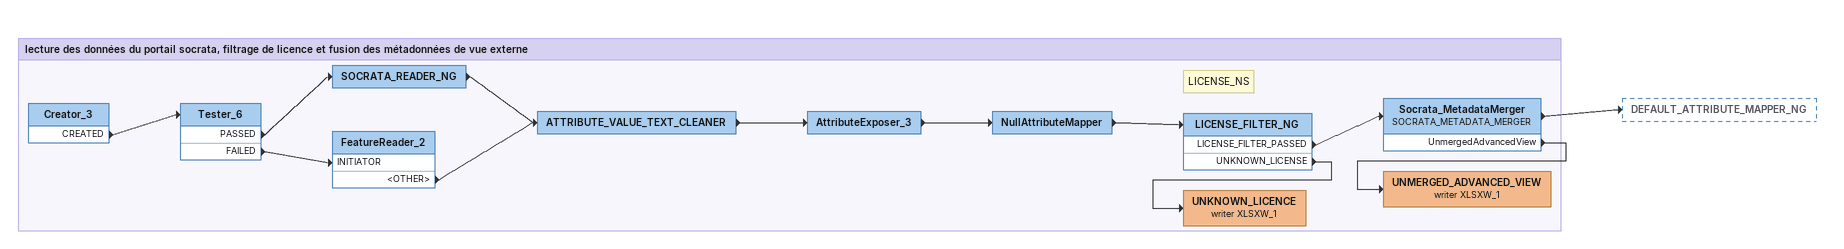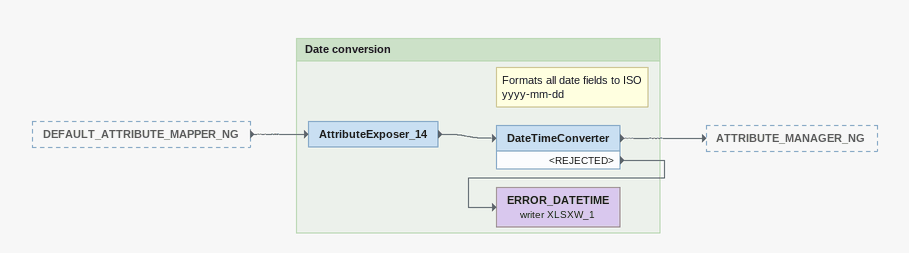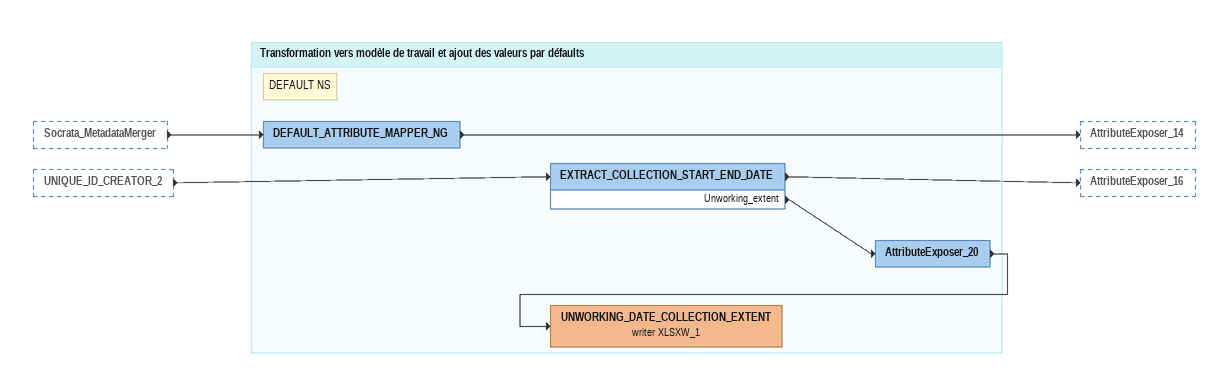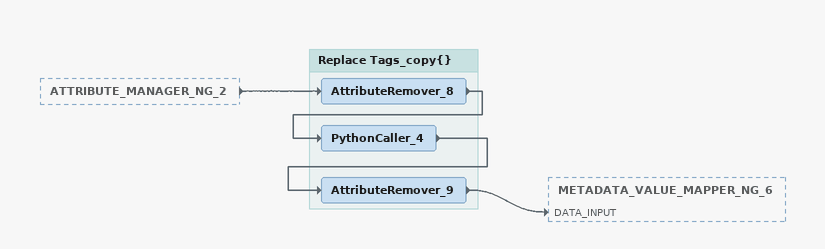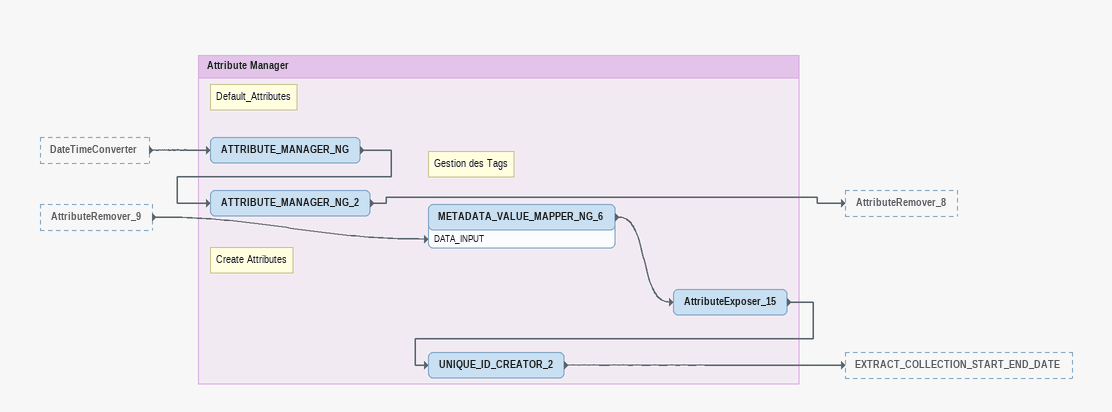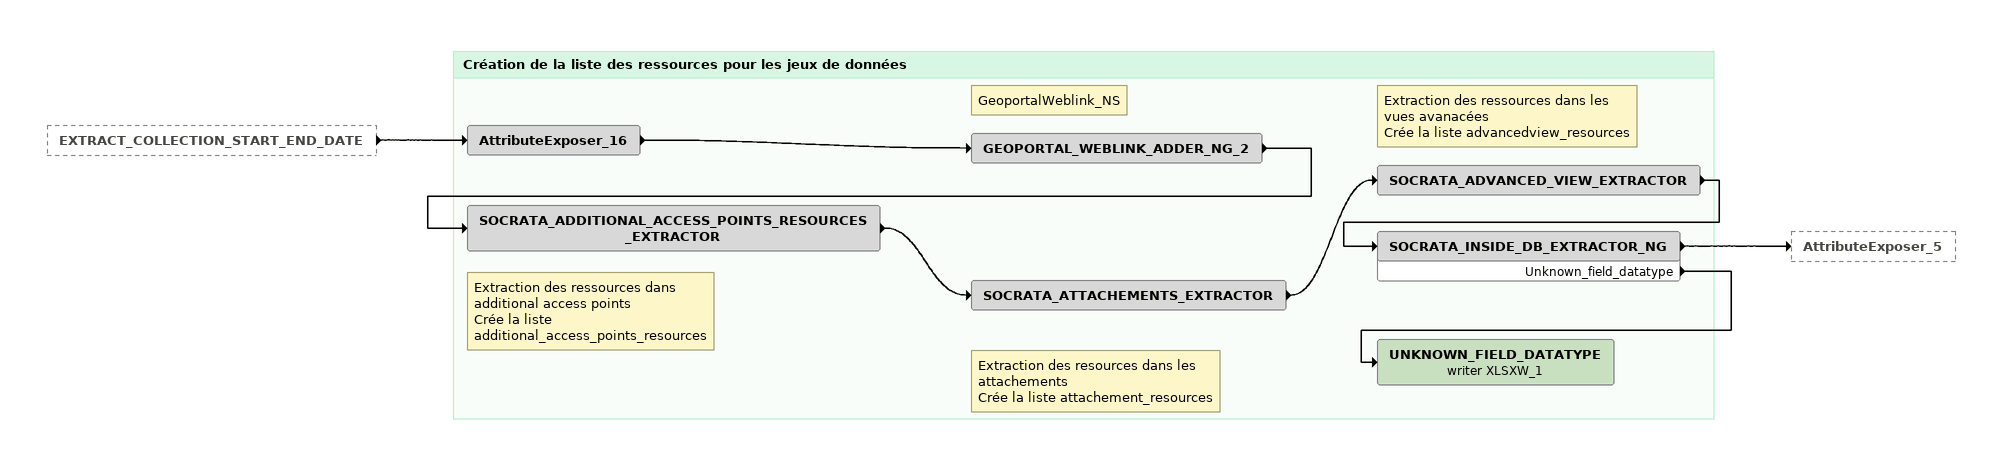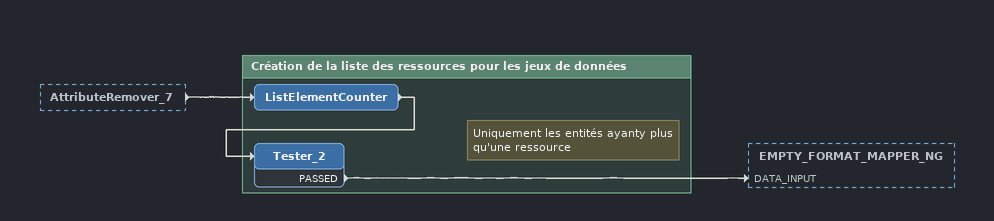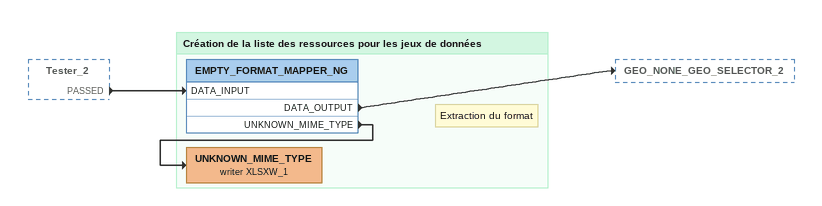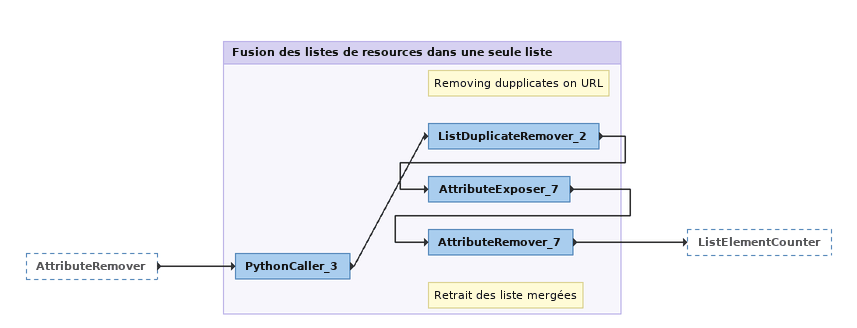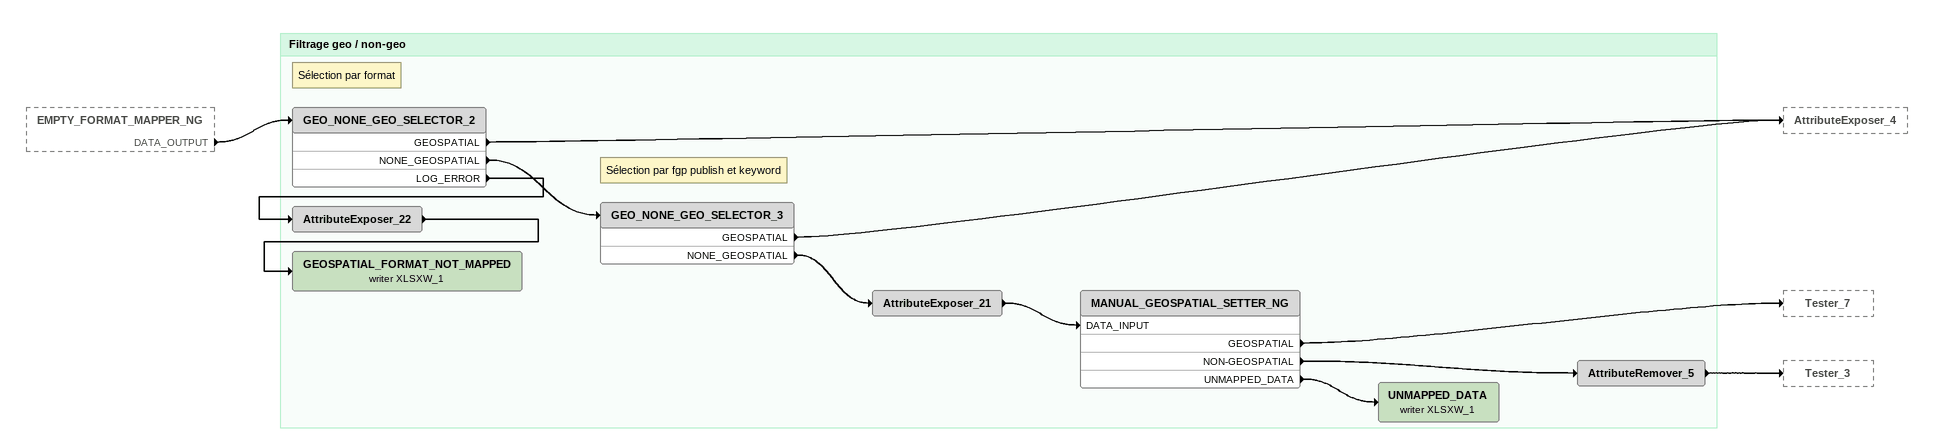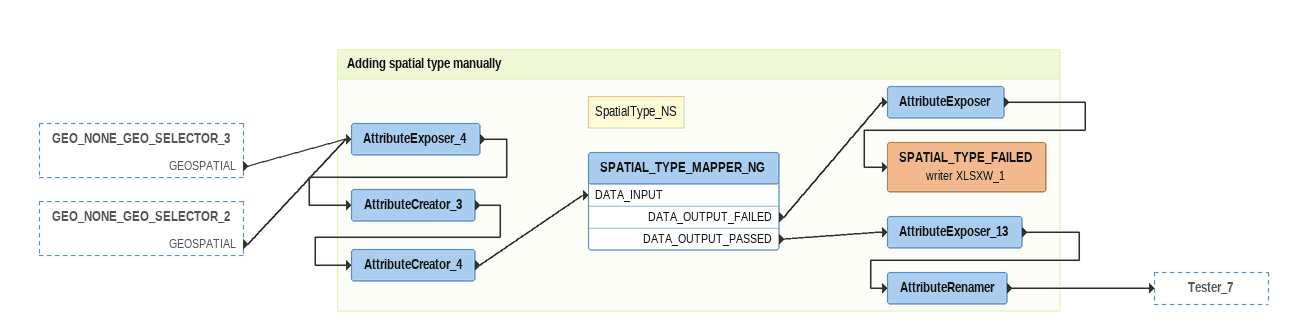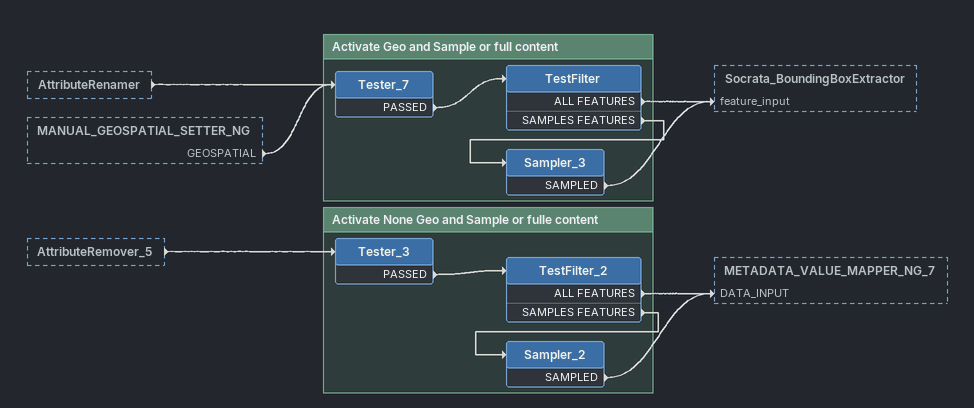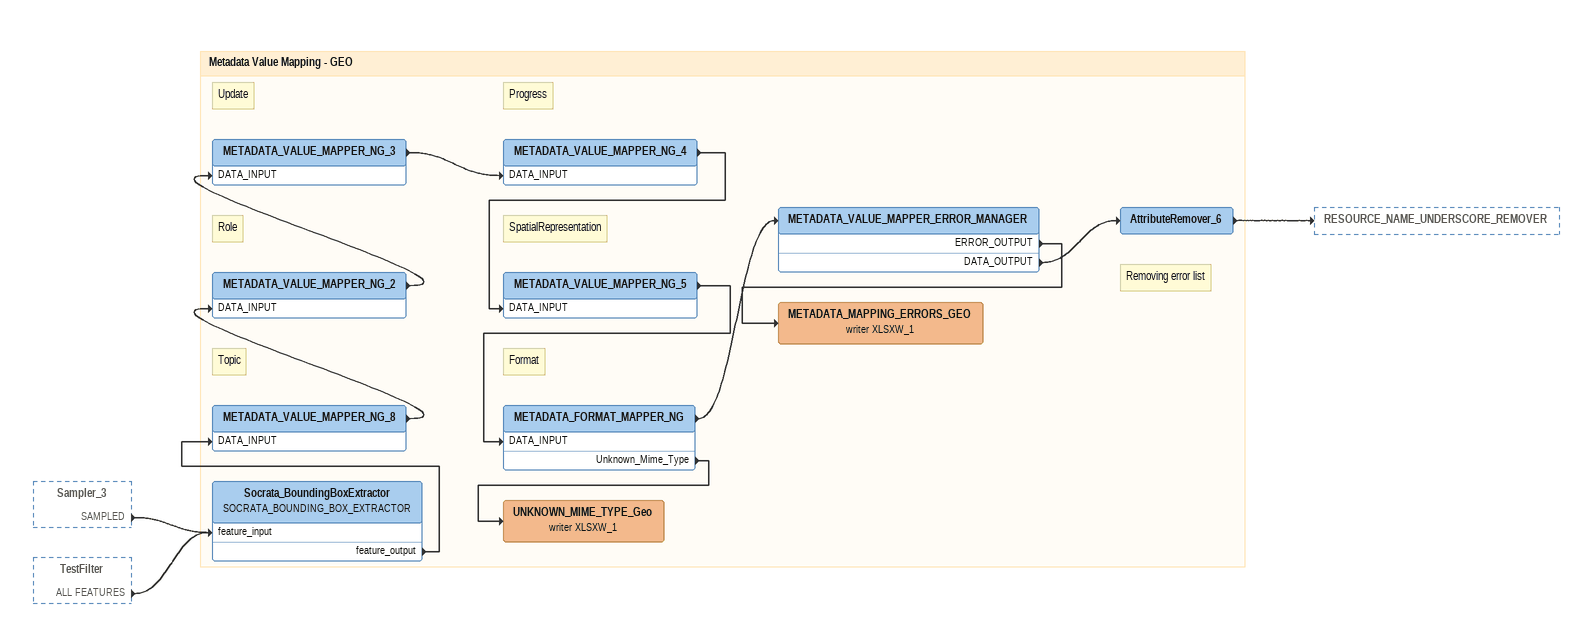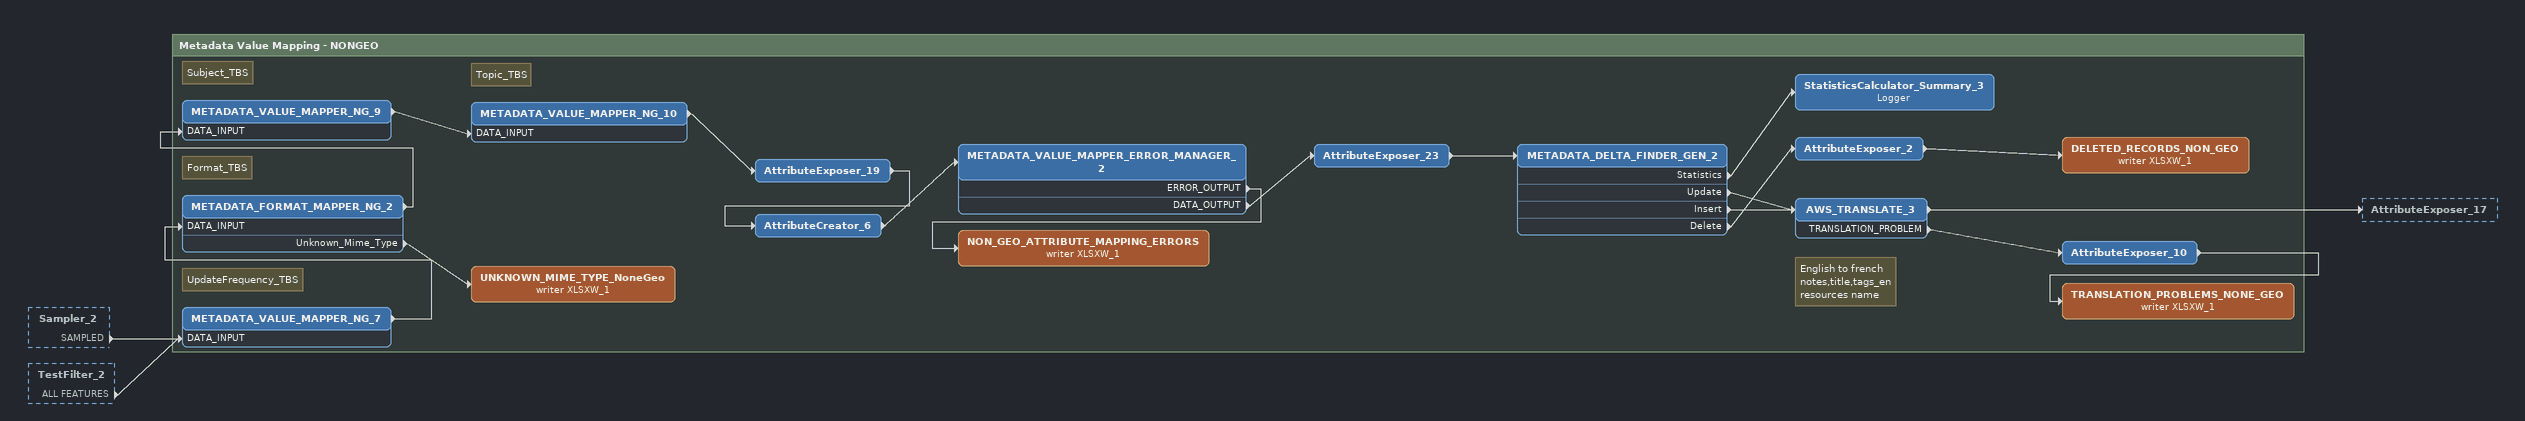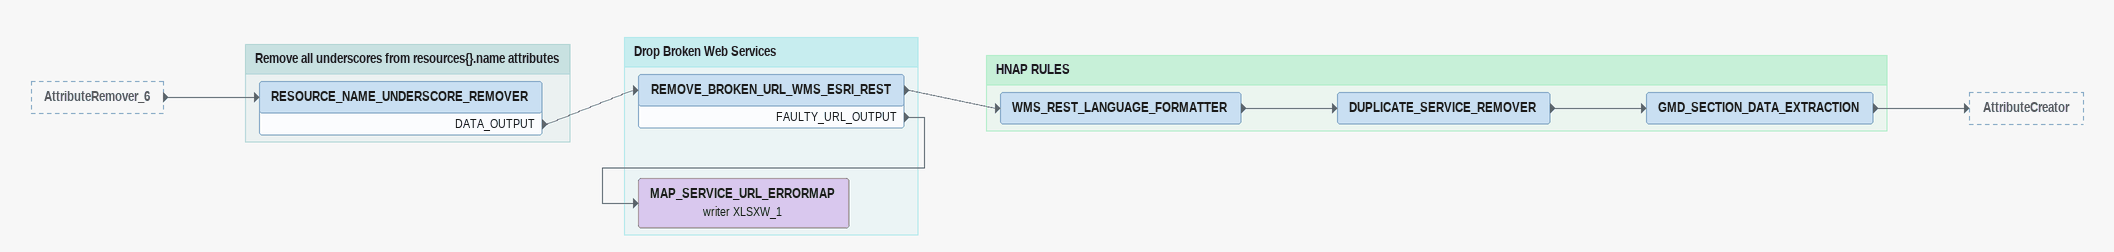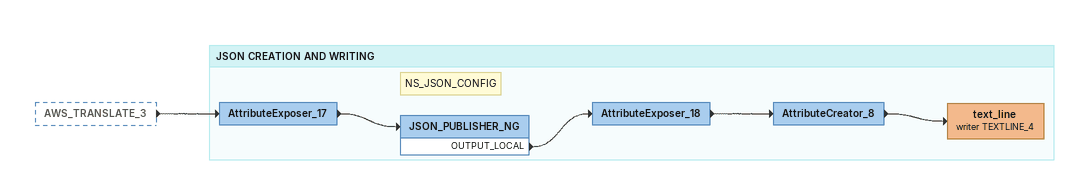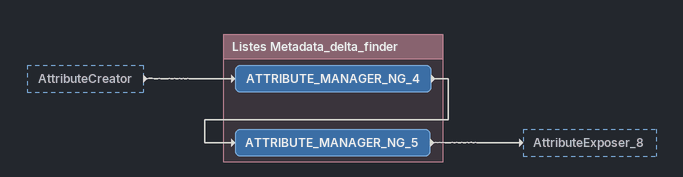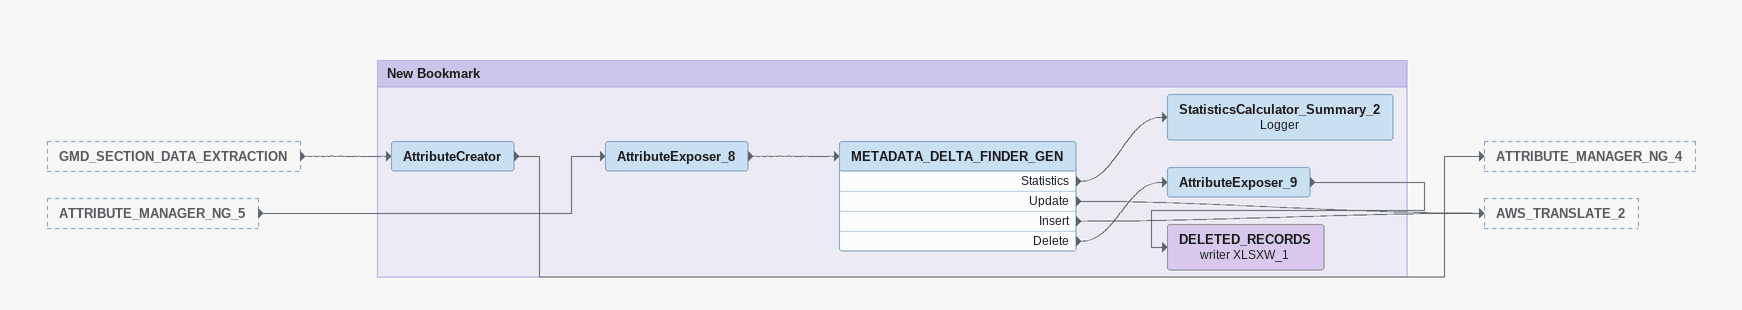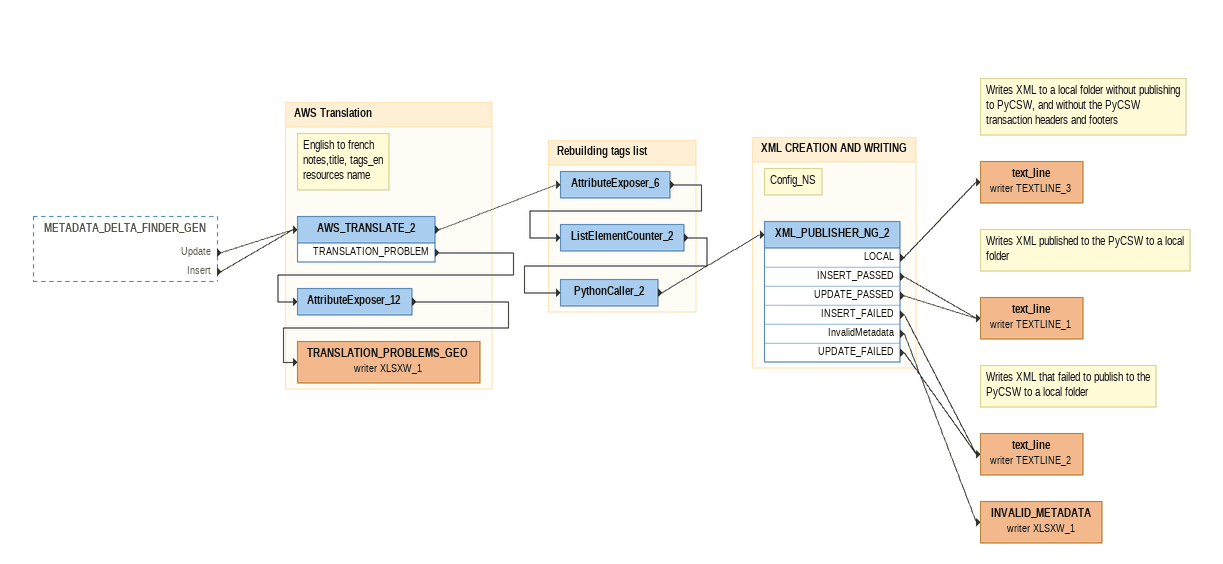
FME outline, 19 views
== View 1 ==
Bookmark: lecture des données du portail socrata, filtrage de licence et fusion des métadonnées de vue externe
Creator_3
    CREATED -> Tester_6
Tester_6
    PASSED -> SOCRATA_READER_NG
    FAILED -> FeatureReader_2 [INITIATOR]
SOCRATA_READER_NG
    -> ATTRIBUTE_VALUE_TEXT_CLEANER
FeatureReader_2
    <OTHER> -> ATTRIBUTE_VALUE_TEXT_CLEANER
ATTRIBUTE_VALUE_TEXT_CLEANER
    -> AttributeExposer_3
AttributeExposer_3
    -> NullAttributeMapper
NullAttributeMapper
    -> LICENSE_FILTER_NG
Note: LICENSE_NS
LICENSE_FILTER_NG
    LICENSE_FILTER_PASSED -> Socrata_MetadataMerger
    UNKNOWN_LICENSE -> UNKNOWN_LICENCE (writer XLSXW_1)
Socrata_MetadataMerger: SOCRATA_METADATA_MERGER
    -> DEFAULT_ATTRIBUTE_MAPPER_NG
    UnmergedAdvancedView -> UNMERGED_ADVANCED_VIEW (writer XLSXW_1)
UNMERGED_ADVANCED_VIEW (writer XLSXW_1)
UNKNOWN_LICENCE (writer XLSXW_1)

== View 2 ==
DEFAULT_ATTRIBUTE_MAPPER_NG [outside]
    -> AttributeExposer_14

Bookmark: Date conversion
AttributeExposer_14
    -> DateTimeConverter
Note: Formats all date fields to ISO yyyy-mm-dd
DateTimeConverter
    -> ATTRIBUTE_MANAGER_NG
    <REJECTED> -> ERROR_DATETIME (writer XLSXW_1)
ERROR_DATETIME (writer XLSXW_1)

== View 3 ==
Socrata_MetadataMerger [outside]
    -> DEFAULT_ATTRIBUTE_MAPPER_NG
UNIQUE_ID_CREATOR_2 [outside]
    -> EXTRACT_COLLECTION_START_END_DATE

Bookmark: Transformation vers modèle de travail et ajout des valeurs par défaults
Note: DEFAULT NS
DEFAULT_ATTRIBUTE_MAPPER_NG
    -> AttributeExposer_14
EXTRACT_COLLECTION_START_END_DATE
    -> AttributeExposer_16
    Unworking_extent -> AttributeExposer_20
AttributeExposer_20
    -> UNWORKING_DATE_COLLECTION_EXTENT (writer XLSXW_1)
UNWORKING_DATE_COLLECTION_EXTENT (writer XLSXW_1)

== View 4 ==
ATTRIBUTE_MANAGER_NG_2 [outside]
    -> AttributeRemover_8

Bookmark: Replace Tags_copy{}
AttributeRemover_8
    -> PythonCaller_4
PythonCaller_4
    -> AttributeRemover_9
AttributeRemover_9
    -> METADATA_VALUE_MAPPER_NG_6 [DATA_INPUT]

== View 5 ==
DateTimeConverter [outside]
    -> ATTRIBUTE_MANAGER_NG
AttributeRemover_9 [outside]
    -> METADATA_VALUE_MAPPER_NG_6 [DATA_INPUT]

Bookmark: Attribute Manager
Note: Default_Attributes
ATTRIBUTE_MANAGER_NG
    -> ATTRIBUTE_MANAGER_NG_2
Note: Create Attributes
ATTRIBUTE_MANAGER_NG_2
    -> AttributeRemover_8
Note: Gestion des Tags
METADATA_VALUE_MAPPER_NG_6
    -> AttributeExposer_15
AttributeExposer_15
    -> UNIQUE_ID_CREATOR_2
UNIQUE_ID_CREATOR_2
    -> EXTRACT_COLLECTION_START_END_DATE

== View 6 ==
EXTRACT_COLLECTION_START_END_DATE [outside]
    -> AttributeExposer_16

Bookmark: Création de la liste des ressources pour les jeux de données
AttributeExposer_16
    -> GEOPORTAL_WEBLINK_ADDER_NG_2
Note: GeoportalWeblink_NS
GEOPORTAL_WEBLINK_ADDER_NG_2
    -> SOCRATA_ADDITIONAL_ACCESS_POINTS_RESOURCES_EXTRACTOR
Note: Extraction des ressources dans additional access points / Crée la liste additional_access_points_resources
SOCRATA_ADDITIONAL_ACCESS_POINTS_RESOURCES_EXTRACTOR
    -> SOCRATA_ATTACHEMENTS_EXTRACTOR
Note: Extraction des resources dans les attachements / Crée la liste attachement_resources
SOCRATA_ATTACHEMENTS_EXTRACTOR
    -> SOCRATA_ADVANCED_VIEW_EXTRACTOR
Note: Extraction des ressources dans les vues avanacées / Crée la liste advancedview_resources
SOCRATA_ADVANCED_VIEW_EXTRACTOR
    -> SOCRATA_INSIDE_DB_EXTRACTOR_NG
SOCRATA_INSIDE_DB_EXTRACTOR_NG
    -> AttributeExposer_5
    Unknown_field_datatype -> UNKNOWN_FIELD_DATATYPE (writer XLSXW_1)
UNKNOWN_FIELD_DATATYPE (writer XLSXW_1)

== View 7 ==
AttributeRemover_7 [outside]
    -> ListElementCounter

Bookmark: Création de la liste des ressources pour les jeux de données
ListElementCounter
    -> Tester_2
Note: Uniquement les entités ayanty plus qu'une ressource
Tester_2
    PASSED -> EMPTY_FORMAT_MAPPER_NG [DATA_INPUT]

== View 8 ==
Tester_2 [outside]
    PASSED -> EMPTY_FORMAT_MAPPER_NG [DATA_INPUT]

Bookmark: Création de la liste des ressources pour les jeux de données
Note: Extraction du format
EMPTY_FORMAT_MAPPER_NG
    DATA_OUTPUT -> GEO_NONE_GEO_SELECTOR_2
    UNKNOWN_MIME_TYPE -> UNKNOWN_MIME_TYPE (writer XLSXW_1)
UNKNOWN_MIME_TYPE (writer XLSXW_1)

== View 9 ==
AttributeRemover [outside]
    -> PythonCaller_3

Bookmark: Fusion des listes de resources dans une seule liste
PythonCaller_3
    -> ListDuplicateRemover_2
Note: Removing dupplicates on URL
ListDuplicateRemover_2
    -> AttributeExposer_7
AttributeExposer_7
    -> AttributeRemover_7
Note: Retrait des liste mergées
AttributeRemover_7
    -> ListElementCounter

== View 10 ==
EMPTY_FORMAT_MAPPER_NG [outside]
    DATA_OUTPUT -> GEO_NONE_GEO_SELECTOR_2

Bookmark: Filtrage geo / non-geo
Note: Sélection par format
GEO_NONE_GEO_SELECTOR_2
    GEOSPATIAL -> AttributeExposer_4
    NONE_GEOSPATIAL -> GEO_NONE_GEO_SELECTOR_3
    LOG_ERROR -> AttributeExposer_22
AttributeExposer_22
    -> GEOSPATIAL_FORMAT_NOT_MAPPED (writer XLSXW_1)
GEOSPATIAL_FORMAT_NOT_MAPPED (writer XLSXW_1)
Note: Sélection par fgp publish et keyword
GEO_NONE_GEO_SELECTOR_3
    GEOSPATIAL -> AttributeExposer_4
    NONE_GEOSPATIAL -> AttributeExposer_21
AttributeExposer_21
    -> MANUAL_GEOSPATIAL_SETTER_NG [DATA_INPUT]
MANUAL_GEOSPATIAL_SETTER_NG
    GEOSPATIAL -> Tester_7
    NON-GEOSPATIAL -> AttributeRemover_5
    UNMAPPED_DATA -> UNMAPPED_DATA (writer XLSXW_1)
AttributeRemover_5
    -> Tester_3
UNMAPPED_DATA (writer XLSXW_1)

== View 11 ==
GEO_NONE_GEO_SELECTOR_3 [outside]
    GEOSPATIAL -> AttributeExposer_4
GEO_NONE_GEO_SELECTOR_2 [outside]
    GEOSPATIAL -> AttributeExposer_4

Bookmark: Adding spatial type manually
AttributeExposer_4
    -> AttributeCreator_3
AttributeCreator_3
    -> AttributeCreator_4
AttributeCreator_4
    -> SPATIAL_TYPE_MAPPER_NG [DATA_INPUT]
Note: SpatialType_NS
SPATIAL_TYPE_MAPPER_NG
    DATA_OUTPUT_FAILED -> AttributeExposer
    DATA_OUTPUT_PASSED -> AttributeExposer_13
AttributeExposer
    -> SPATIAL_TYPE_FAILED (writer XLSXW_1)
SPATIAL_TYPE_FAILED (writer XLSXW_1)
AttributeExposer_13
    -> AttributeRenamer
AttributeRenamer
    -> Tester_7

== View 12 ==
AttributeRenamer [outside]
    -> Tester_7
MANUAL_GEOSPATIAL_SETTER_NG [outside]
    GEOSPATIAL -> Tester_7
AttributeRemover_5 [outside]
    -> Tester_3

Bookmark: Activate Geo and Sample or full content
Tester_7
    PASSED -> TestFilter
TestFilter
    ALL FEATURES -> Socrata_BoundingBoxExtractor [feature_input]
    SAMPLES FEATURES -> Sampler_3
Sampler_3
    SAMPLED -> Socrata_BoundingBoxExtractor [feature_input]

Bookmark: Activate None Geo and Sample or fulle content
Tester_3
    PASSED -> TestFilter_2
TestFilter_2
    ALL FEATURES -> METADATA_VALUE_MAPPER_NG_7 [DATA_INPUT]
    SAMPLES FEATURES -> Sampler_2
Sampler_2
    SAMPLED -> METADATA_VALUE_MAPPER_NG_7 [DATA_INPUT]

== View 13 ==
Sampler_3 [outside]
    SAMPLED -> Socrata_BoundingBoxExtractor [feature_input]
TestFilter [outside]
    ALL FEATURES -> Socrata_BoundingBoxExtractor [feature_input]

Bookmark: Metadata Value Mapping - GEO
Socrata_BoundingBoxExtractor: SOCRATA_BOUNDING_BOX_EXTRACTOR
    feature_output -> METADATA_VALUE_MAPPER_NG_8 [DATA_INPUT]
Note: Topic
METADATA_VALUE_MAPPER_NG_8
    -> METADATA_VALUE_MAPPER_NG_2 [DATA_INPUT]
Note: Role
METADATA_VALUE_MAPPER_NG_2
    -> METADATA_VALUE_MAPPER_NG_3 [DATA_INPUT]
Note: Update
METADATA_VALUE_MAPPER_NG_3
    -> METADATA_VALUE_MAPPER_NG_4 [DATA_INPUT]
Note: Progress
METADATA_VALUE_MAPPER_NG_4
    -> METADATA_VALUE_MAPPER_NG_5 [DATA_INPUT]
Note: SpatialRepresentation
METADATA_VALUE_MAPPER_NG_5
    -> METADATA_FORMAT_MAPPER_NG [DATA_INPUT]
Note: Format
METADATA_FORMAT_MAPPER_NG
    Unknown_Mime_Type -> UNKNOWN_MIME_TYPE_Geo (writer XLSXW_1)
    -> METADATA_VALUE_MAPPER_ERROR_MANAGER
METADATA_VALUE_MAPPER_ERROR_MANAGER
    ERROR_OUTPUT -> METADATA_MAPPING_ERRORS_GEO (writer XLSXW_1)
    DATA_OUTPUT -> AttributeRemover_6
Note: Removing error list
AttributeRemover_6
    -> RESOURCE_NAME_UNDERSCORE_REMOVER
METADATA_MAPPING_ERRORS_GEO (writer XLSXW_1)
UNKNOWN_MIME_TYPE_Geo (writer XLSXW_1)

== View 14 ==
Sampler_2 [outside]
    SAMPLED -> METADATA_VALUE_MAPPER_NG_7 [DATA_INPUT]
TestFilter_2 [outside]
    ALL FEATURES -> METADATA_VALUE_MAPPER_NG_7 [DATA_INPUT]

Bookmark: Metadata Value Mapping - NONGEO
Note: UpdateFrequency_TBS
METADATA_VALUE_MAPPER_NG_7
    -> METADATA_FORMAT_MAPPER_NG_2 [DATA_INPUT]
Note: Format_TBS
METADATA_FORMAT_MAPPER_NG_2
    Unknown_Mime_Type -> UNKNOWN_MIME_TYPE_NoneGeo (writer XLSXW_1)
    -> METADATA_VALUE_MAPPER_NG_9 [DATA_INPUT]
Note: Subject_TBS
METADATA_VALUE_MAPPER_NG_9
    -> METADATA_VALUE_MAPPER_NG_10 [DATA_INPUT]
Note: Topic_TBS
METADATA_VALUE_MAPPER_NG_10
    -> AttributeExposer_19
AttributeExposer_19
    -> AttributeCreator_6
AttributeCreator_6
    -> METADATA_VALUE_MAPPER_ERROR_MANAGER_2
METADATA_VALUE_MAPPER_ERROR_MANAGER_2
    ERROR_OUTPUT -> NON_GEO_ATTRIBUTE_MAPPING_ERRORS (writer XLSXW_1)
    DATA_OUTPUT -> AttributeExposer_23
AttributeExposer_23
    -> METADATA_DELTA_FINDER_GEN_2
METADATA_DELTA_FINDER_GEN_2
    Statistics -> StatisticsCalculator_Summary_3
    Update -> AWS_TRANSLATE_3
    Insert -> AWS_TRANSLATE_3
    Delete -> AttributeExposer_2
StatisticsCalculator_Summary_3: Logger
AttributeExposer_2
    -> DELETED_RECORDS_NON_GEO (writer XLSXW_1)
DELETED_RECORDS_NON_GEO (writer XLSXW_1)
Note: English to french / notes,title,tags_en / resources name
AWS_TRANSLATE_3
    -> AttributeExposer_17
    TRANSLATION_PROBLEM -> AttributeExposer_10
AttributeExposer_10
    -> TRANSLATION_PROBLEMS_NONE_GEO (writer XLSXW_1)
TRANSLATION_PROBLEMS_NONE_GEO (writer XLSXW_1)
NON_GEO_ATTRIBUTE_MAPPING_ERRORS (writer XLSXW_1)
UNKNOWN_MIME_TYPE_NoneGeo (writer XLSXW_1)

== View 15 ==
AttributeRemover_6 [outside]
    -> RESOURCE_NAME_UNDERSCORE_REMOVER

Bookmark: Remove all underscores from resources{}.name attributes
RESOURCE_NAME_UNDERSCORE_REMOVER
    DATA_OUTPUT -> REMOVE_BROKEN_URL_WMS_ESRI_REST

Bookmark: Drop Broken Web Services
REMOVE_BROKEN_URL_WMS_ESRI_REST
    -> WMS_REST_LANGUAGE_FORMATTER
    FAULTY_URL_OUTPUT -> MAP_SERVICE_URL_ERRORMAP (writer XLSXW_1)
MAP_SERVICE_URL_ERRORMAP (writer XLSXW_1)

Bookmark: HNAP RULES
WMS_REST_LANGUAGE_FORMATTER
    -> DUPLICATE_SERVICE_REMOVER
DUPLICATE_SERVICE_REMOVER
    -> GMD_SECTION_DATA_EXTRACTION
GMD_SECTION_DATA_EXTRACTION
    -> AttributeCreator

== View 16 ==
AWS_TRANSLATE_3 [outside]
    -> AttributeExposer_17

Bookmark: JSON CREATION AND WRITING
AttributeExposer_17
    -> JSON_PUBLISHER_NG
Note: NS_JSON_CONFIG
JSON_PUBLISHER_NG
    OUTPUT_LOCAL -> AttributeExposer_18
AttributeExposer_18
    -> AttributeCreator_8
AttributeCreator_8
    -> text_line (writer TEXTLINE_4)
text_line (writer TEXTLINE_4)

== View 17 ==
AttributeCreator [outside]
    -> ATTRIBUTE_MANAGER_NG_4

Bookmark: Listes Metadata_delta_finder
ATTRIBUTE_MANAGER_NG_4
    -> ATTRIBUTE_MANAGER_NG_5
ATTRIBUTE_MANAGER_NG_5
    -> AttributeExposer_8

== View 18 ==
GMD_SECTION_DATA_EXTRACTION [outside]
    -> AttributeCreator
ATTRIBUTE_MANAGER_NG_5 [outside]
    -> AttributeExposer_8

Bookmark: New Bookmark
AttributeCreator
    -> ATTRIBUTE_MANAGER_NG_4
AttributeExposer_8
    -> METADATA_DELTA_FINDER_GEN
METADATA_DELTA_FINDER_GEN
    Statistics -> StatisticsCalculator_Summary_2
    Update -> AWS_TRANSLATE_2
    Insert -> AWS_TRANSLATE_2
    Delete -> AttributeExposer_9
StatisticsCalculator_Summary_2: Logger
AttributeExposer_9
    -> DELETED_RECORDS (writer XLSXW_1)
DELETED_RECORDS (writer XLSXW_1)

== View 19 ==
METADATA_DELTA_FINDER_GEN [outside]
    Update -> AWS_TRANSLATE_2
    Insert -> AWS_TRANSLATE_2
Note: Writes XML to a local folder without publishing to PyCSW, and without the PyCSW transaction headers and footers
text_line (writer TEXTLINE_3)
Note: Writes XML published to the PyCSW to a local folder
text_line (writer TEXTLINE_1)
Note: Writes XML that failed to publish to the PyCSW to a local folder
text_line (writer TEXTLINE_2)
INVALID_METADATA (writer XLSXW_1)

Bookmark: AWS Translation
Note: English to french / notes,title, tags_en / resources name
AWS_TRANSLATE_2
    -> AttributeExposer_6
    TRANSLATION_PROBLEM -> AttributeExposer_12
AttributeExposer_12
    -> TRANSLATION_PROBLEMS_GEO (writer XLSXW_1)
TRANSLATION_PROBLEMS_GEO (writer XLSXW_1)

Bookmark: Rebuilding tags list
AttributeExposer_6
    -> ListElementCounter_2
ListElementCounter_2
    -> PythonCaller_2
PythonCaller_2
    -> XML_PUBLISHER_NG_2

Bookmark: XML CREATION AND WRITING
Note: Config_NS
XML_PUBLISHER_NG_2
    LOCAL -> text_line (writer TEXTLINE_3)
    INSERT_PASSED -> text_line (writer TEXTLINE_1)
    UPDATE_PASSED -> text_line (writer TEXTLINE_1)
    INSERT_FAILED -> text_line (writer TEXTLINE_2)
    InvalidMetadata -> INVALID_METADATA (writer XLSXW_1)
    UPDATE_FAILED -> text_line (writer TEXTLINE_2)
